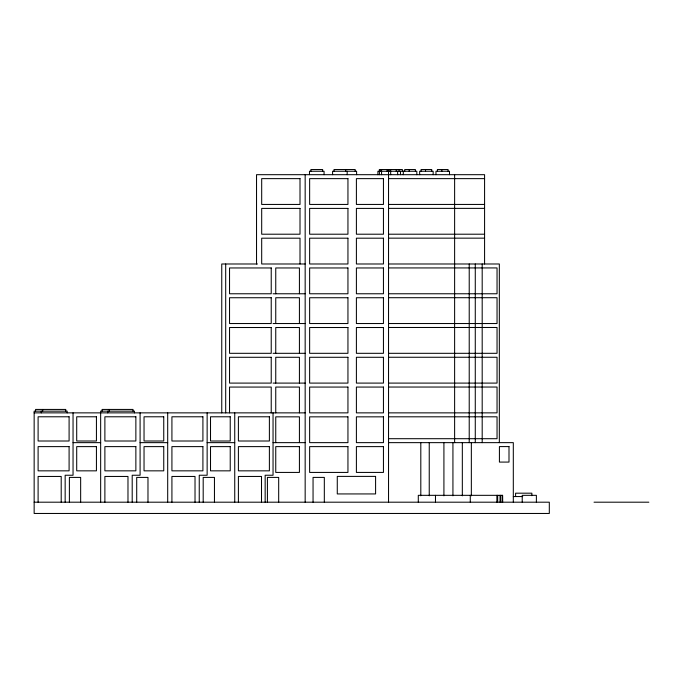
<?xml version="1.0" encoding="UTF-8"?>
<svg xmlns="http://www.w3.org/2000/svg" width="683" height="683" viewBox="0 0 683 683"><rect width="100%" height="100%" fill="white"/><g stroke="black" fill="none" stroke-linecap="round" stroke-linejoin="round"><path stroke-width="1.02" d="M388.542 178.63L484.58 178.63M388.542 204.439L484.58 204.439M388.542 208.375L484.58 208.375M388.542 234.209L484.58 234.209M388.542 238.154L484.58 238.154M257.457 263.988L221.753 263.988L221.753 412.865M305.164 263.988L261.691 263.988L261.691 238.188L300.008 238.188L300.008 263.988M388.542 263.988L499.333 263.988L499.333 442.644M388.542 267.932L482.189 267.932M482.48 267.932L497.045 267.932L497.045 293.767L388.542 293.767M273.046 293.767L305.164 293.767M388.542 297.703L482.189 297.703M482.48 297.703L497.045 297.703L497.045 323.537L388.542 323.537M273.046 323.537L305.164 323.537M388.542 327.481L482.189 327.481M482.48 327.481L497.045 327.481L497.045 353.316L388.542 353.316M273.046 353.316L305.164 353.316M388.542 357.26L482.189 357.26M482.48 357.26L497.045 357.26L497.045 383.095L388.542 383.095M273.046 383.095L305.164 383.095M388.542 387.039L482.189 387.039M482.48 387.039L497.045 387.039L497.045 412.865L388.542 412.865M34.15 412.865L305.164 412.865M388.542 416.809L482.189 416.809M482.48 416.809L497.045 416.809L497.045 438.699L482.48 438.699M388.542 438.699L482.189 438.699M73.047 442.644L100.657 442.644M140.092 442.644L167.694 442.644M207.137 442.644L234.739 442.644M273.046 442.644L305.164 442.644M388.542 442.644L513.309 442.644L513.309 502.193M513.309 496.558L522.717 496.558M34.15 502.193L549.311 502.193L549.311 513.462L34.15 513.462L34.15 411.149L67.19 411.149L67.19 412.865M594.031 502.193L648.85 502.193M536.386 502.193L536.386 495.329L522.222 495.329L522.222 502.193M531.869 495.713L531.869 493.186L515.597 493.186L515.597 496.558M502.654 502.193L502.603 495.329L418.295 495.329L418.295 502.193M502.517 495.329L502.517 502.193M500.912 495.329L500.912 502.193M500.041 495.329L500.041 502.193M497.676 495.329L497.676 502.193M496.882 495.329L496.882 502.193M484.58 263.988L484.58 174.686L256.535 174.686L256.535 263.988M482.189 263.988L482.189 442.644M475.274 263.988L475.274 442.644M471.347 442.644L471.347 495.815M470.28 495.329L470.28 502.193M469.221 263.988L469.221 442.644M462.331 442.644L462.331 495.815M454.622 174.686L454.622 442.644M452.931 442.644L452.931 495.815M449.499 174.686L449.499 171.254L435.976 171.254L435.976 174.686M448.074 171.254L448.074 169.538L437.41 169.538L437.41 171.254M443.916 442.644L443.916 495.815M441.867 169.538L441.867 171.254M435.481 495.329L435.481 502.193M433.159 174.686L433.159 171.254L419.644 171.254L419.644 174.686M431.733 171.254L431.733 169.538L421.07 169.538L421.07 171.254M429.24 442.644L429.24 495.815M425.526 169.538L425.526 171.254M420.805 442.644L420.805 495.815M416.826 174.686L416.826 171.254L377.895 171.254L377.895 174.686M415.392 171.254L415.392 169.538L404.737 169.538L404.737 171.254M409.185 169.538L409.185 171.254M403.303 171.254L403.303 174.686M402.372 171.254L402.372 169.538L379.321 169.538L379.441 174.686M400.486 171.254L400.486 174.686M399.051 169.538L399.051 171.254M397.643 171.254L397.643 174.686M396.217 169.538L396.217 171.254M390.667 169.538L390.667 174.686M389.976 169.538L389.976 171.254M388.542 171.254L388.542 502.193M388.396 169.538L388.396 171.254M387.116 169.538L387.116 171.254M381.566 169.538L381.566 174.686M380.866 169.538L380.866 171.254M356.603 174.686L356.603 171.254L332.578 171.254L332.578 174.686M355.177 171.254L355.177 169.538L334.013 169.538L334.013 171.254M347.169 171.254L347.169 174.686M345.735 169.538L345.735 171.254M324.323 502.193L324.323 477.408L313.053 477.408L313.053 502.193M324.066 174.686L324.066 171.254L309.484 171.254L309.484 174.686M322.641 171.254L322.641 169.538L310.91 169.538L310.91 171.254M305.164 174.686L305.164 502.193M299.419 293.767L299.419 267.958L275.753 267.958L275.753 293.767M299.419 323.537L299.419 297.737L275.753 297.737L275.753 323.537M299.419 353.316L299.419 327.516L275.753 327.516L275.753 353.316M299.419 383.095L299.419 357.286L275.753 357.286L275.753 383.095M299.419 412.865L299.419 387.065L275.753 387.065L275.753 412.865M299.419 442.644L299.419 416.843L275.753 416.843L275.753 442.644M278.681 502.193L278.681 477.408L267.412 477.408L267.412 502.193M273.046 412.865L273.046 475.24L265.158 475.24L265.158 502.193M271.228 412.865L271.228 387.065L229.539 387.065L229.539 412.865M261.504 502.193L261.504 476.452L238.401 476.452L238.401 502.193M234.739 412.865L234.739 502.193M225.697 263.988L225.697 412.865M214.453 502.193L214.453 477.408L203.192 477.408L203.192 502.193M207.137 412.865L207.137 475.24L199.248 475.24L199.248 502.193M195.022 502.193L195.022 476.452L171.92 476.452L171.92 502.193M167.694 412.865L167.694 502.193M147.98 502.193L147.98 477.408L136.711 477.408L136.711 502.193M140.092 412.865L140.092 475.24L132.203 475.24L132.203 502.193M134.457 412.865L134.457 411.149L100.657 411.149L100.657 502.193M133.023 411.149L133.023 409.433L102.083 409.433L102.083 411.149M127.977 502.193L127.977 476.452L104.883 476.452L104.883 502.193M109.195 409.433L109.195 411.149M107.769 411.149L107.769 412.865M80.654 502.193L80.654 477.408L69.384 477.408L69.384 502.193M73.047 412.865L73.047 475.24L65.158 475.24L65.158 502.193M65.756 411.149L65.756 409.433L35.584 409.433L35.584 411.149M61.205 502.193L61.205 476.452L38.103 476.452L38.103 502.193M42.705 409.433L42.705 411.149M41.27 411.149L41.27 412.865M300.008 178.63L261.691 178.63L261.691 204.439L300.008 204.439L300.008 178.63M347.946 178.63L309.638 178.63L309.638 204.439L347.946 204.439L347.946 178.63M383.445 178.63L356.398 178.63L356.398 204.439L383.445 204.439L383.445 178.63M300.008 208.409L261.691 208.409L261.691 234.209L300.008 234.209L300.008 208.409M347.946 208.409L309.638 208.409L309.638 234.209L347.946 234.209L347.946 208.409M383.445 208.409L356.398 208.409L356.398 234.209L383.445 234.209L383.445 208.409M347.946 238.188L309.638 238.188L309.638 263.988L347.946 263.988L347.946 238.188M383.445 238.188L356.398 238.188L356.398 263.988L383.445 263.988L383.445 238.188M271.228 267.958L229.539 267.958L229.539 293.767L271.228 293.767L271.228 267.958M347.946 267.958L309.638 267.958L309.638 293.767L347.946 293.767L347.946 267.958M383.445 267.958L356.398 267.958L356.398 293.767L383.445 293.767L383.445 267.958M271.228 297.737L229.539 297.737L229.539 323.537L271.228 323.537L271.228 297.737M347.946 297.737L309.638 297.737L309.638 323.537L347.946 323.537L347.946 297.737M383.445 297.737L356.398 297.737L356.398 323.537L383.445 323.537L383.445 297.737M271.228 327.516L229.539 327.516L229.539 353.316L271.228 353.316L271.228 327.516M347.946 327.516L309.638 327.516L309.638 353.316L347.946 353.316L347.946 327.516M383.445 327.516L356.398 327.516L356.398 353.316L383.445 353.316L383.445 327.516M271.228 357.286L229.539 357.286L229.539 383.095L271.228 383.095L271.228 357.286M347.946 357.286L309.638 357.286L309.638 383.095L347.946 383.095L347.946 357.286M383.445 357.286L356.398 357.286L356.398 383.095L383.445 383.095L383.445 357.286M347.946 387.065L309.638 387.065L309.638 412.865L347.946 412.865L347.946 387.065M383.445 387.065L356.398 387.065L356.398 412.865L383.445 412.865L383.445 387.065M69.094 416.784L38.103 416.784L38.103 441.005L69.094 441.005L69.094 416.784M96.431 416.784L76.709 416.784L76.709 441.005L96.431 441.005L96.431 416.784M135.866 416.784L104.883 416.784L104.883 441.005L135.866 441.005L135.866 416.784M163.749 416.784L144.036 416.784L144.036 441.005L163.749 441.005L163.749 416.784M202.911 416.784L171.92 416.784L171.92 441.005L202.911 441.005L202.911 416.784M230.231 416.784L210.518 416.784L210.518 441.005L230.231 441.005L230.231 416.784M269.384 416.784L238.401 416.784L238.401 441.005L269.384 441.005L269.384 416.784M347.946 416.843L309.638 416.843L309.638 442.644L347.946 442.644L347.946 416.843M383.445 416.843L356.398 416.843L356.398 442.644L383.445 442.644L383.445 416.843M69.094 446.614L38.103 446.614L38.103 470.843L69.094 470.843L69.094 446.614M96.431 446.614L76.709 446.614L76.709 470.843L96.431 470.843L96.431 446.614M135.866 446.614L104.883 446.614L104.883 470.843L135.866 470.843L135.866 446.614M163.749 446.614L144.036 446.614L144.036 470.843L163.749 470.843L163.749 446.614M202.911 446.614L171.92 446.614L171.92 470.843L202.911 470.843L202.911 446.614M230.231 446.614L210.518 446.614L210.518 470.843L230.231 470.843L230.231 446.614M269.384 446.614L238.401 446.614L238.401 470.843L269.384 470.843L269.384 446.614M299.419 446.614L275.753 446.614L275.753 472.423L299.419 472.423L299.419 446.614M347.946 446.614L309.638 446.614L309.638 472.423L347.946 472.423L347.946 446.614M383.445 446.614L356.398 446.614L356.398 472.423L383.445 472.423L383.445 446.614M508.997 446.588L499.418 446.588L499.418 462.084L508.997 462.084L508.997 446.588M375.59 476.392L337.274 476.392L337.274 493.937L375.59 493.937L375.59 476.392"/></g></svg>
